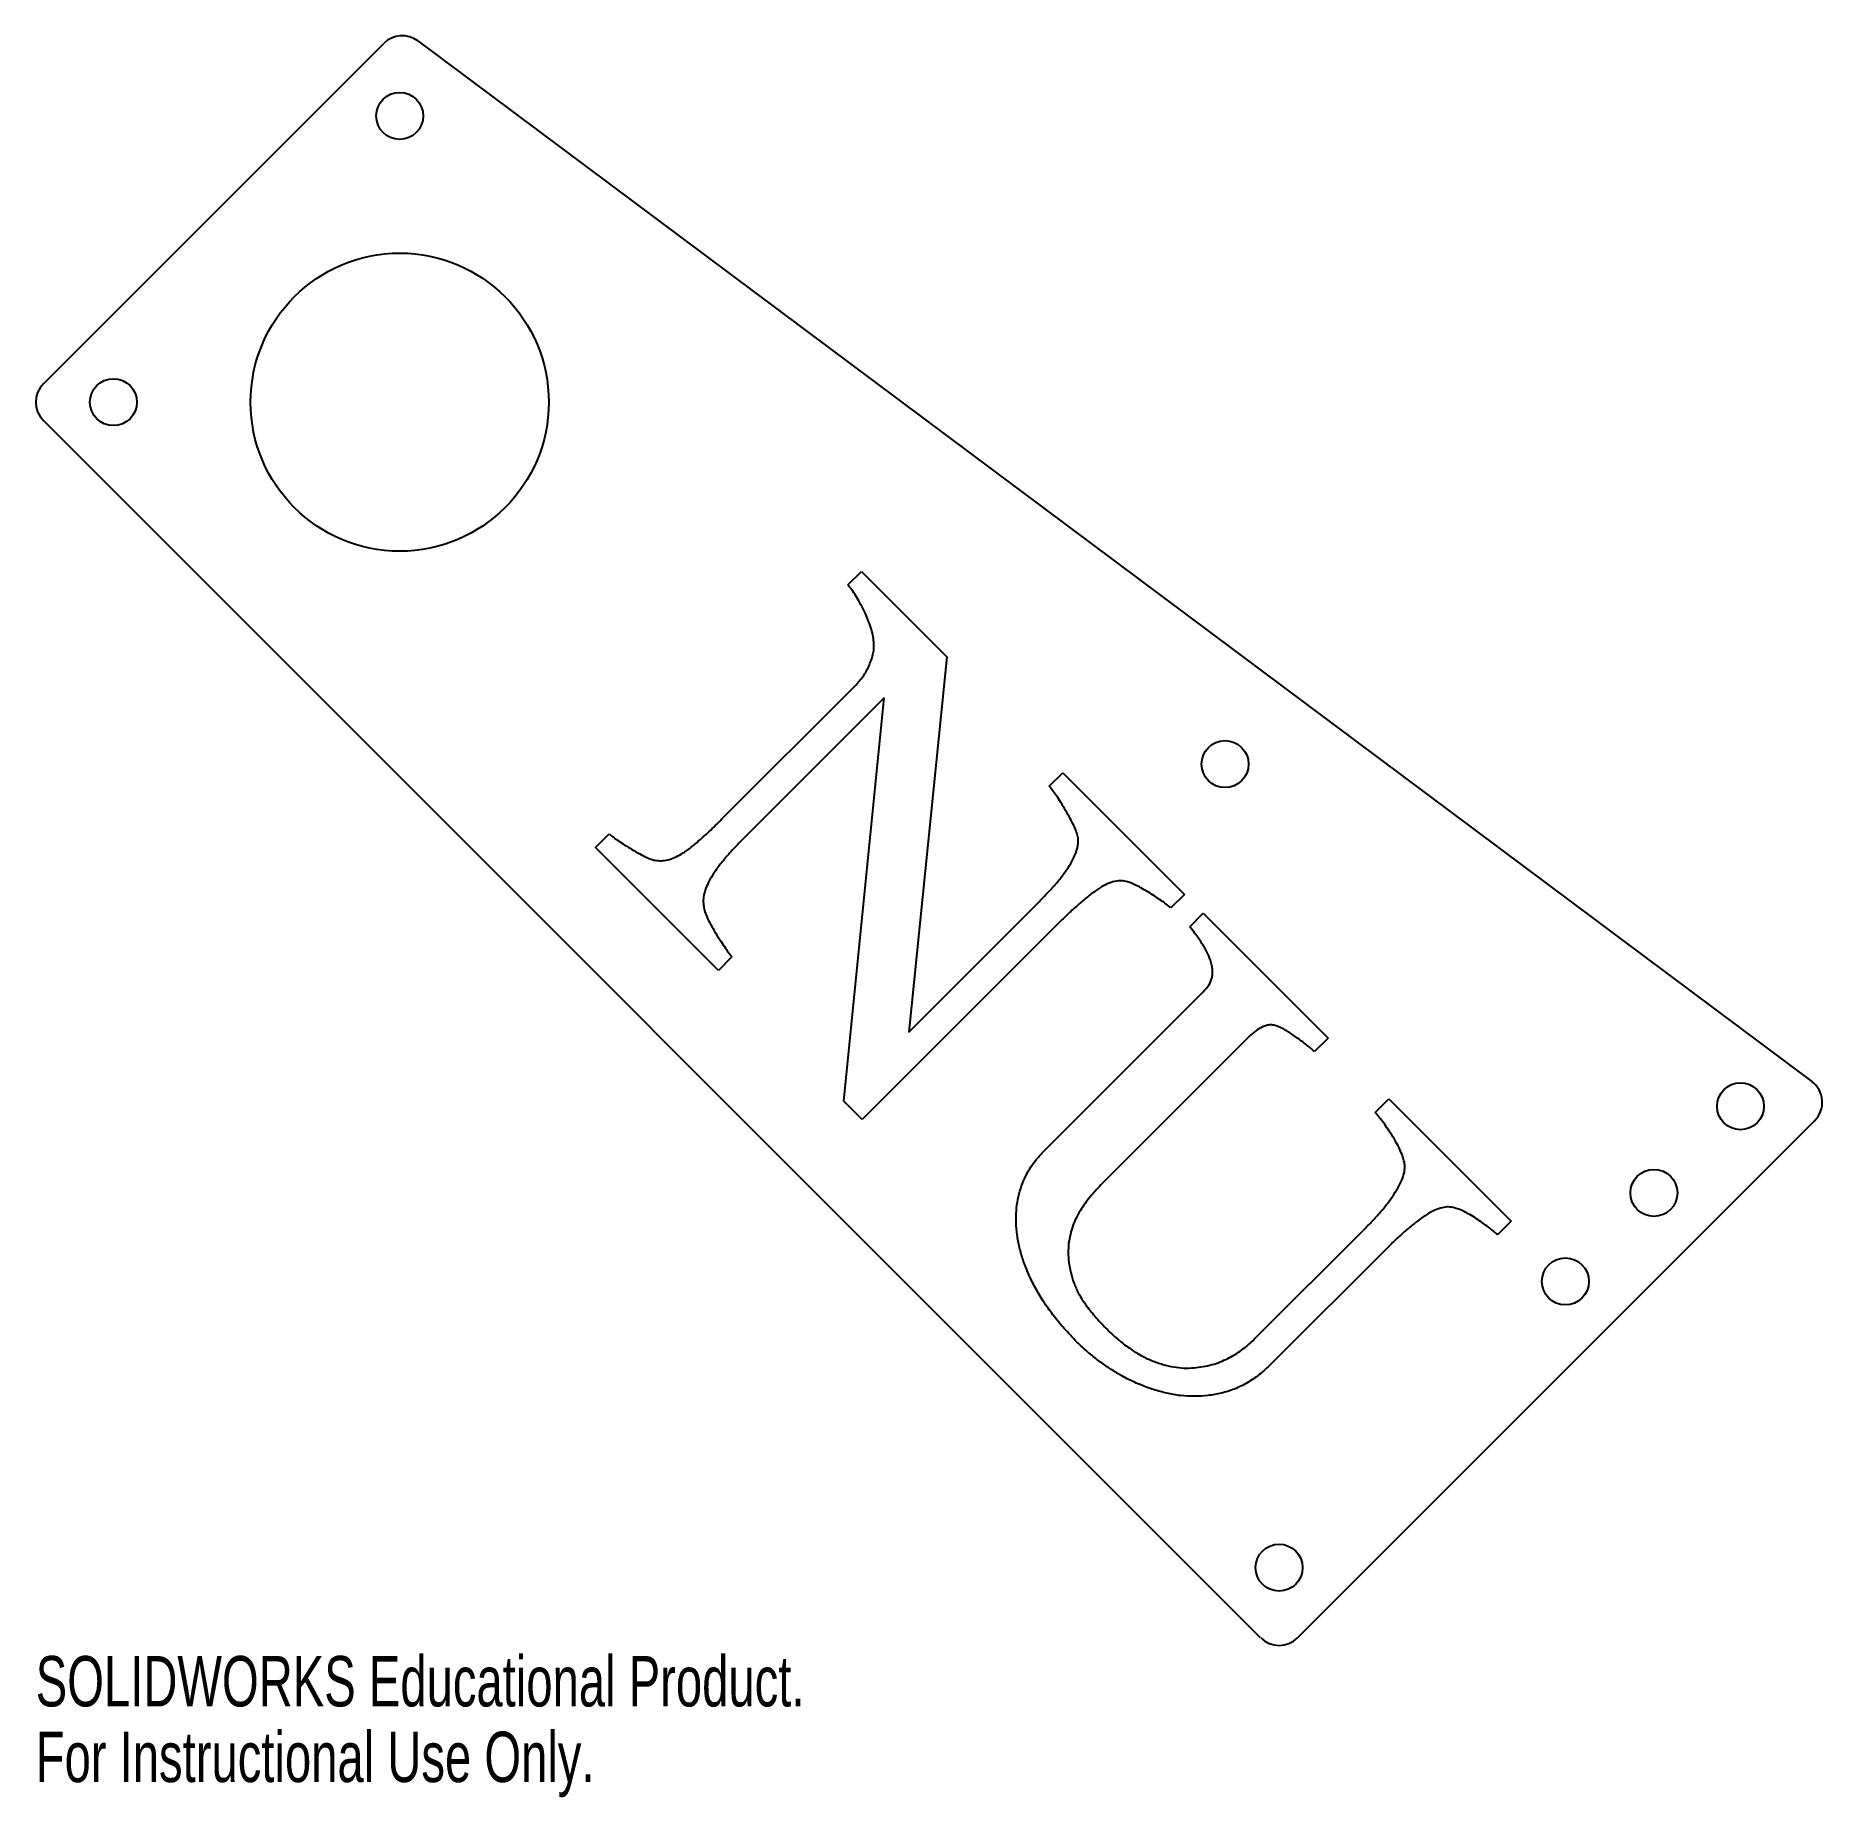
# Model space of a CAD drawing. Header units: inches. Extents: x -19.88 to -13.14, y 9.9 to 16.55.
import ezdxf

# ---------------------------------------------------------------- set-up
doc = ezdxf.new("R2010")
doc.units = ezdxf.units.IN
doc.header["$MEASUREMENT"] = 0
doc.styles.add('SLDTEXTSTYLE0', font='TXT', dxfattribs={"width": 0.7})

msp = doc.modelspace()

# ---------------------------------------------------------------- linework, layer by layer
at = {"color": 7, "linetype": 'Continuous', "lineweight": 25}
for p, q in [((-19.855, 15.2326), (-18.5706, 16.517)), ((-18.4421, 16.5263), (-13.182, 12.5996)), ((-15.2616, 10.5), (-19.855, 15.0934)), ((-16.8189, 14.473), (-16.7679, 14.524)), ((-16.7679, 14.524), (-16.4453, 14.2013)), ((-16.4453, 14.2013), (-16.5897, 12.7856)), ((-17.2955, 13.5887), (-16.7916, 14.0924)), ((-16.6827, 14.0466), (-17.2102, 13.5192)), ((-16.8347, 12.525), (-16.6827, 14.0466)), ((-16.0597, 13.7136), (-16.0087, 13.7645)), ((-16.0087, 13.7645), (-15.5493, 13.305)), ((-17.7716, 13.4823), (-17.7203, 13.5336)), ((-17.308, 13.0185), (-17.7716, 13.4823)), ((-15.5493, 13.305), (-15.6003, 13.254)), ((-16.5897, 12.7856), (-16.1028, 13.2723)), ((-15.5294, 13.1834), (-15.4784, 13.2343)), ((-15.4784, 13.2343), (-15.0075, 12.7633)), ((-16.0164, 13.204), (-16.7652, 12.4555)), ((-17.2567, 13.0698), (-17.308, 13.0185)), ((-16.0834, 12.3328), (-15.4785, 12.9375)), ((-15.3001, 12.7736), (-15.8652, 12.2086)), ((-15.0075, 12.7633), (-15.0585, 12.7123)), ((-16.7652, 12.4555), (-16.8347, 12.525)), ((-14.8291, 12.4828), (-14.7781, 12.5338)), ((-14.7781, 12.5338), (-14.3163, 12.0718)), ((-13.1712, 12.4512), (-15.1224, 10.5)), ((-14.3163, 12.0718), (-14.3673, 12.0208)), ((-15.286, 11.6262), (-14.8665, 12.0455)), ((-14.7785, 11.9763), (-15.2232, 11.5318))]:
    msp.add_line(p, q, dxfattribs=at)
for centre, radius in [((-18.5104, 16.2432), 0.0886), ((-18.5104, 15.163), 0.5625), ((-19.5905, 15.163), 0.0886), ((-15.396, 13.7969), 0.0886), ((-13.4509, 12.5056), 0.0886), ((-13.7778, 12.1787), 0.0886), ((-14.1118, 11.8446), 0.0886), ((-15.192, 10.7645), 0.0886)]:
    msp.add_circle(centre, radius, dxfattribs=at)
for centre, start, end in [((-18.501, 16.4474), 53.25892, 135), ((-19.7854, 15.163), 135, 225), ((-13.2408, 12.5207), 315, 53.25892), ((-15.192, 10.5696), 225, 315)]:
    msp.add_arc(centre, 0.0984, start, end, dxfattribs=at)
for points, knots in [([(-16.7212, 14.2569), (-16.7224, 14.2659), (-16.725, 14.2847), (-16.7325, 14.3136), (-16.744, 14.344), (-16.7577, 14.3752), (-16.7733, 14.4049), (-16.788, 14.4318), (-16.8033, 14.4541), (-16.8139, 14.467), (-16.8189, 14.473)], [0, 0, 0, 0, 0.113934, 0.236621, 0.372647, 0.519282, 0.662942, 0.790936, 0.902831, 1, 1, 1, 1]), ([(-16.7916, 14.0924), (-16.7811, 14.1041), (-16.7595, 14.1278), (-16.741, 14.1636), (-16.7291, 14.1931), (-16.7233, 14.2151), (-16.7202, 14.2363), (-16.7209, 14.2501), (-16.7212, 14.2569)], [0, 0, 0, 0, 0.255445, 0.520558, 0.651715, 0.774596, 0.889424, 1, 1, 1, 1]), ([(-15.9514, 13.5227), (-15.9533, 13.5293), (-15.9574, 13.5439), (-15.9676, 13.567), (-15.9809, 13.5937), (-15.9975, 13.6223), (-16.0143, 13.6507), (-16.0308, 13.6757), (-16.0454, 13.6964), (-16.0553, 13.7083), (-16.0597, 13.7136)], [0, 0, 0, 0, 0.0935149, 0.2069061, 0.3421952, 0.498597, 0.6558909, 0.7909001, 0.9061521, 1, 1, 1, 1]), ([(-17.5474, 13.434), (-17.5393, 13.4332), (-17.5229, 13.4315), (-17.4977, 13.4352), (-17.4724, 13.444), (-17.4512, 13.4549), (-17.4334, 13.4666), (-17.4179, 13.4773), (-17.4014, 13.4909), (-17.383, 13.506), (-17.3634, 13.5238), (-17.3418, 13.5433), (-17.3191, 13.5653), (-17.3035, 13.5807), (-17.2955, 13.5887)], [0, 0, 0, 0, 0.0795095, 0.1605935, 0.2474825, 0.3410875, 0.3941907, 0.456113, 0.5259792, 0.6034516, 0.6898637, 0.7853472, 0.8884748, 1, 1, 1, 1]), ([(-17.7203, 13.5336), (-17.7157, 13.5298), (-17.7051, 13.521), (-17.6859, 13.5076), (-17.6618, 13.4917), (-17.634, 13.475), (-17.6066, 13.4589), (-17.5825, 13.4462), (-17.5635, 13.4378), (-17.5521, 13.4351), (-17.5474, 13.434)], [0, 0, 0, 0, 0.089273, 0.206352, 0.349377, 0.521068, 0.690446, 0.825043, 0.928109, 1, 1, 1, 1]), ([(-17.2102, 13.5192), (-17.224, 13.5052), (-17.2499, 13.4788), (-17.2844, 13.4399), (-17.3124, 13.4047), (-17.334, 13.3726), (-17.3498, 13.3432), (-17.3594, 13.3155), (-17.3656, 13.2898), (-17.3646, 13.2732), (-17.3641, 13.2652)], [0, 0, 0, 0, 0.19326, 0.362926, 0.510827, 0.634847, 0.742405, 0.837323, 0.922485, 1, 1, 1, 1]), ([(-16.1028, 13.2723), (-16.089, 13.2865), (-16.0629, 13.313), (-16.028, 13.3521), (-16.0002, 13.3879), (-15.9788, 13.4203), (-15.9635, 13.4497), (-15.954, 13.4763), (-15.9486, 13.5005), (-15.9505, 13.5156), (-15.9514, 13.5227)], [0, 0, 0, 0, 0.197259, 0.370607, 0.520654, 0.648011, 0.75654, 0.849539, 0.929335, 1, 1, 1, 1]), ([(-15.7687, 13.3545), (-15.7768, 13.3556), (-15.7937, 13.358), (-15.8205, 13.353), (-15.8487, 13.3416), (-15.8784, 13.3238), (-15.9098, 13.3005), (-15.9433, 13.2723), (-15.9796, 13.2403), (-16.0037, 13.2165), (-16.0164, 13.204)], [0, 0, 0, 0, 0.0813361, 0.1695862, 0.2696466, 0.3844724, 0.5149351, 0.660955, 0.8223643, 1, 1, 1, 1]), ([(-15.6003, 13.254), (-15.6048, 13.2579), (-15.6149, 13.2667), (-15.6329, 13.2799), (-15.6553, 13.2947), (-15.6803, 13.3109), (-15.7059, 13.3264), (-15.7297, 13.3387), (-15.7499, 13.3488), (-15.7629, 13.3527), (-15.7687, 13.3545)], [0, 0, 0, 0, 0.090683, 0.204002, 0.339369, 0.498669, 0.658156, 0.793829, 0.907492, 1, 1, 1, 1]), ([(-17.3641, 13.2652), (-17.3631, 13.2587), (-17.3608, 13.2437), (-17.3511, 13.2196), (-17.3368, 13.1911), (-17.3185, 13.1598), (-17.2993, 13.1297), (-17.2823, 13.1039), (-17.2691, 13.0842), (-17.2603, 13.074), (-17.2567, 13.0698)], [0, 0, 0, 0, 0.0878447, 0.2013748, 0.3443629, 0.5142059, 0.6833778, 0.8206977, 0.9262443, 1, 1, 1, 1]), ([(-15.4515, 13.0574), (-15.4556, 13.0681), (-15.4647, 13.0916), (-15.4858, 13.1244), (-15.5074, 13.1559), (-15.5227, 13.1749), (-15.5294, 13.1834)], [0, 0, 0, 0, 0.230287, 0.508328, 0.782148, 1, 1, 1, 1]), ([(-15.4785, 12.9375), (-15.471, 12.9457), (-15.457, 12.9608), (-15.4464, 12.9843), (-15.4423, 13.0036), (-15.4431, 13.02), (-15.4457, 13.0382), (-15.4495, 13.0508), (-15.4515, 13.0574)], [0, 0, 0, 0, 0.251577, 0.470114, 0.578589, 0.701268, 0.841679, 1, 1, 1, 1]), ([(-15.1817, 12.8009), (-15.1875, 12.8035), (-15.1985, 12.8085), (-15.2156, 12.8128), (-15.232, 12.8128), (-15.2524, 12.8076), (-15.2761, 12.795), (-15.2919, 12.7808), (-15.3001, 12.7736)], [0, 0, 0, 0, 0.1448222, 0.2752152, 0.3974973, 0.5161336, 0.7524396, 1, 1, 1, 1]), ([(-15.0585, 12.7123), (-15.0627, 12.7161), (-15.0716, 12.724), (-15.0865, 12.736), (-15.1032, 12.7488), (-15.1213, 12.762), (-15.1393, 12.7742), (-15.1552, 12.7854), (-15.1693, 12.7938), (-15.1779, 12.7987), (-15.1817, 12.8009)], [0, 0, 0, 0, 0.11174, 0.235204, 0.376152, 0.529088, 0.676936, 0.80484, 0.912344, 1, 1, 1, 1]), ([(-14.7193, 12.2934), (-14.7213, 12.3014), (-14.7256, 12.3181), (-14.7365, 12.3433), (-14.7499, 12.3704), (-14.767, 12.3975), (-14.7845, 12.4236), (-14.8006, 12.4471), (-14.8153, 12.4663), (-14.8248, 12.4777), (-14.8291, 12.4828)], [0, 0, 0, 0, 0.11147, 0.234839, 0.372012, 0.522042, 0.670819, 0.798261, 0.909127, 1, 1, 1, 1]), ([(-16.1806, 12.0208), (-16.1823, 12.0363), (-16.1856, 12.0665), (-16.1839, 12.1112), (-16.1789, 12.1543), (-16.1681, 12.1953), (-16.1528, 12.2339), (-16.1341, 12.27), (-16.1107, 12.3031), (-16.0925, 12.3229), (-16.0834, 12.3328)], [0, 0, 0, 0, 0.137558, 0.2684, 0.395739, 0.520677, 0.642949, 0.762362, 0.880668, 1, 1, 1, 1]), ([(-14.8665, 12.0455), (-14.854, 12.0585), (-14.8301, 12.0831), (-14.7975, 12.1199), (-14.7706, 12.1549), (-14.7488, 12.1876), (-14.7325, 12.2179), (-14.7217, 12.2453), (-14.7166, 12.2706), (-14.7184, 12.2861), (-14.7193, 12.2934)], [0, 0, 0, 0, 0.182191, 0.346619, 0.496068, 0.62818, 0.743865, 0.842205, 0.926227, 1, 1, 1, 1]), ([(-15.8652, 12.2086), (-15.8788, 12.194), (-15.9067, 12.164), (-15.9371, 12.1216), (-15.9581, 12.0842), (-15.9709, 12.054), (-15.9804, 12.0221), (-15.9842, 12.0001), (-15.9861, 11.9889)], [0, 0, 0, 0, 0.234116, 0.48222, 0.609948, 0.737814, 0.866847, 1, 1, 1, 1]), ([(-14.5351, 12.1238), (-14.5428, 12.1248), (-14.559, 12.127), (-14.5851, 12.1213), (-14.6131, 12.1102), (-14.6429, 12.0924), (-14.6745, 12.0696), (-14.7076, 12.0421), (-14.7432, 12.0112), (-14.7664, 11.9883), (-14.7785, 11.9763)], [0, 0, 0, 0, 0.078793, 0.165966, 0.268072, 0.386139, 0.519501, 0.666394, 0.826041, 1, 1, 1, 1]), ([(-14.3673, 12.0208), (-14.3717, 12.0247), (-14.3814, 12.0333), (-14.3984, 12.0463), (-14.4186, 12.0614), (-14.4414, 12.0775), (-14.4653, 12.0934), (-14.4895, 12.1064), (-14.5123, 12.1171), (-14.5278, 12.1216), (-14.5351, 12.1238)], [0, 0, 0, 0, 0.088975, 0.195819, 0.323762, 0.469827, 0.619252, 0.756904, 0.884325, 1, 1, 1, 1]), ([(-15.9549, 11.616), (-15.9711, 11.6328), (-16.0027, 11.6655), (-16.0452, 11.7168), (-16.0819, 11.7686), (-16.1125, 11.8205), (-16.1378, 11.8718), (-16.1576, 11.9222), (-16.1723, 11.9717), (-16.1779, 12.0047), (-16.1806, 12.0208)], [0, 0, 0, 0, 0.148426, 0.289664, 0.423584, 0.551399, 0.672573, 0.787306, 0.895865, 1, 1, 1, 1]), ([(-15.9861, 11.9889), (-15.9869, 11.977), (-15.9887, 11.9528), (-15.9862, 11.9158), (-15.9785, 11.878), (-15.9672, 11.8384), (-15.9485, 11.7974), (-15.9217, 11.7553), (-15.887, 11.7113), (-15.8597, 11.6829), (-15.8453, 11.6678)], [0, 0, 0, 0, 0.098618, 0.199832, 0.305251, 0.416697, 0.538481, 0.67535, 0.82813, 1, 1, 1, 1]), ([(-15.8453, 11.6678), (-15.8309, 11.6541), (-15.8033, 11.6277), (-15.7599, 11.5936), (-15.7169, 11.5661), (-15.6741, 11.5457), (-15.6322, 11.5311), (-15.5914, 11.5215), (-15.5517, 11.5168), (-15.5258, 11.5181), (-15.513, 11.5188)], [0, 0, 0, 0, 0.158202, 0.304795, 0.439363, 0.564624, 0.682542, 0.792758, 0.898282, 1, 1, 1, 1]), ([(-15.6159, 11.4226), (-15.6326, 11.4269), (-15.6659, 11.4354), (-15.7139, 11.4533), (-15.7604, 11.4741), (-15.8044, 11.4988), (-15.8461, 11.5258), (-15.8852, 11.5543), (-15.9216, 11.584), (-15.9439, 11.6054), (-15.9549, 11.616)], [0, 0, 0, 0, 0.130628, 0.260631, 0.388851, 0.517099, 0.643232, 0.765836, 0.884248, 1, 1, 1, 1]), ([(-15.513, 11.5188), (-15.5014, 11.5201), (-15.4787, 11.5227), (-15.4457, 11.5299), (-15.4146, 11.5404), (-15.3856, 11.5535), (-15.358, 11.5687), (-15.3324, 11.586), (-15.308, 11.6049), (-15.2934, 11.619), (-15.286, 11.6262)], [0, 0, 0, 0, 0.136033, 0.268077, 0.394157, 0.518605, 0.64041, 0.761489, 0.880299, 1, 1, 1, 1]), ([(-15.2232, 11.5318), (-15.2374, 11.5184), (-15.265, 11.4925), (-15.3113, 11.4612), (-15.3595, 11.4375), (-15.4097, 11.4217), (-15.4609, 11.4132), (-15.5125, 11.4101), (-15.5645, 11.4126), (-15.5987, 11.4192), (-15.6159, 11.4226)], [0, 0, 0, 0, 0.137096, 0.266172, 0.391242, 0.513666, 0.634979, 0.755446, 0.876583, 1, 1, 1, 1])]:
    msp.add_open_spline(points, degree=3, knots=knots, dxfattribs=at)

# ---------------------------------------------------------------- texts
at = {"color": 7, "linetype": 'Continuous', "char_height": 0.1903, "attachment_point": 1, "style": 'SLDTEXTSTYLE0'}
for s, insert in [('SOLIDWORKS Educational Product.', (-19.8838, 10.431)), ('For Instructional Use Only.', (-19.8838, 10.1456))]:
    msp.add_mtext(s, dxfattribs=dict(at, insert=insert))

doc.saveas('drawing.dxf')
